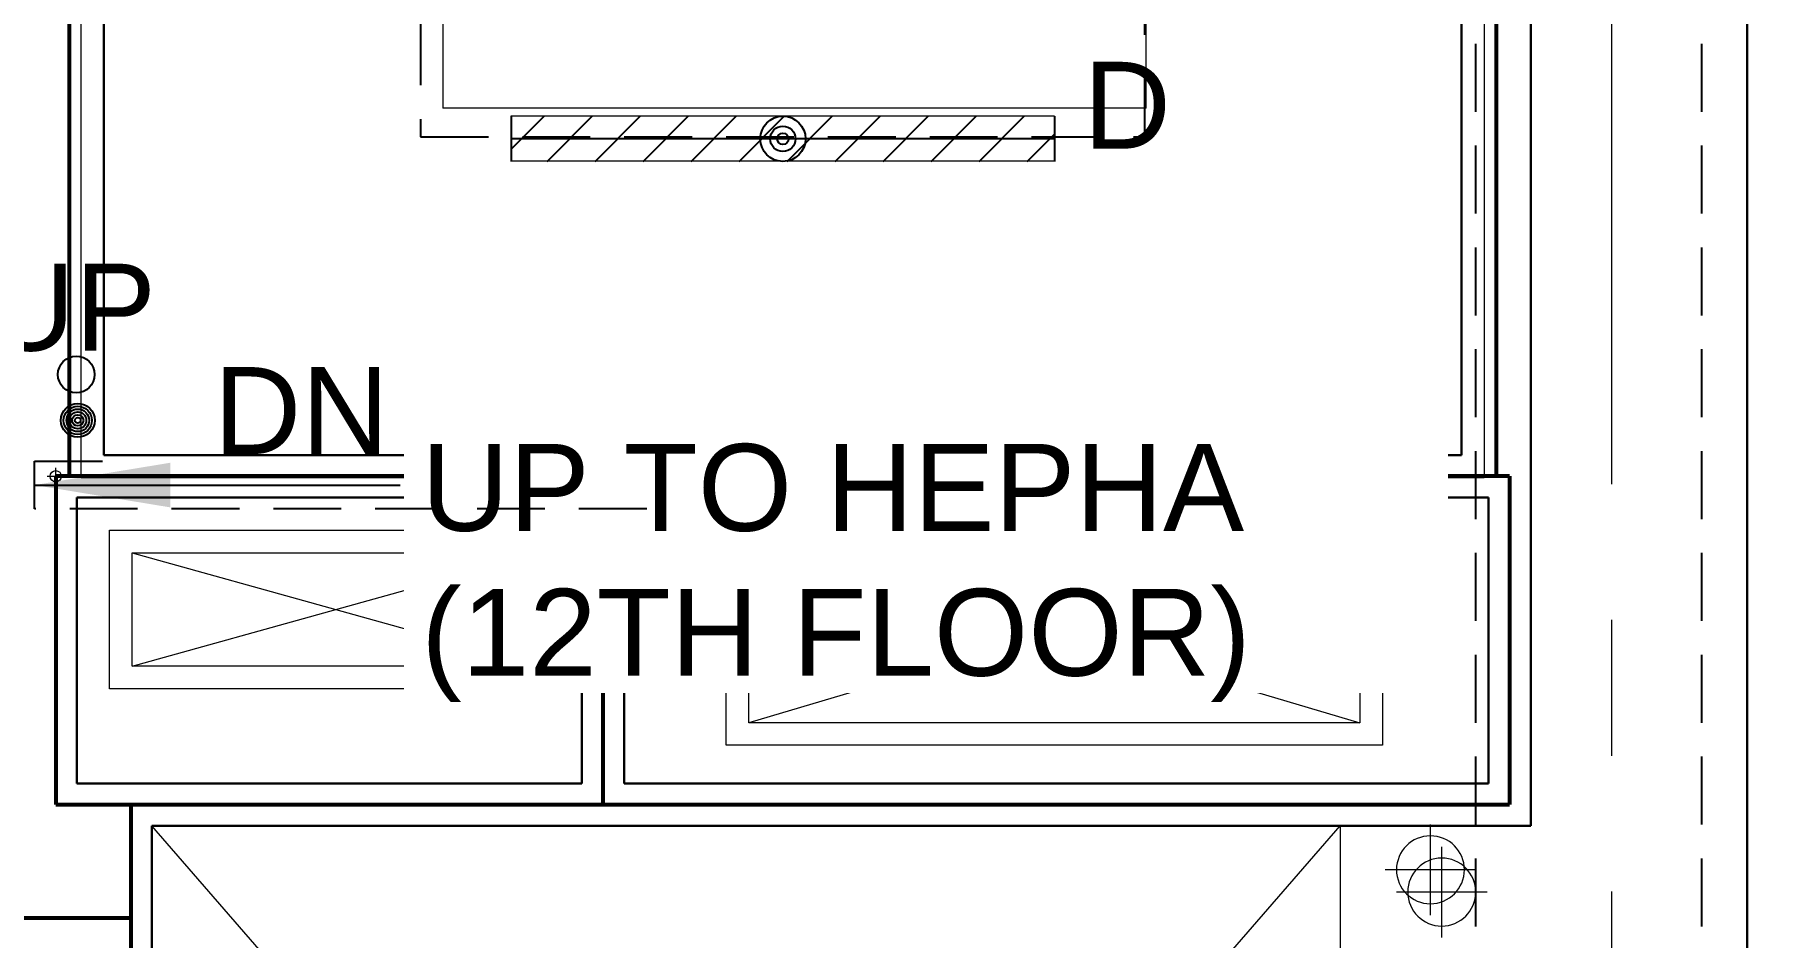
# Model space of a CAD drawing. Header units: inches. Extents: x -26575 to 27, y -11337 to 2257.
# Drawn here: x -23360.4 to -23208, y 765.2 to 845 of the extents above; entities that cross this region are included whole.
import ezdxf

# ---------------------------------------------------------------- set-up
doc = ezdxf.new("R2010")
doc.units = ezdxf.units.IN
doc.header["$LTSCALE"] = 48
doc.header["$MEASUREMENT"] = 0
for name, pattern in [('A106$0$CENTER', [2, 1.25, -0.25, 0.25, -0.25]), ('A106$0$DGN Style 3', [333.675049, 238.33932, -95.335728]), ('A112$0$CENTER', [2, 1.25, -0.25, 0.25, -0.25]), ('NB - 12th floor_plan$0$HIDDEN2', [0.1875, 0.125, -0.0625])]:
    doc.linetypes.add(name, pattern=pattern)
for name, color, linetype in [('A106$0$A-ANNO-TEXT', 8, 'Continuous'), ('A106$0$A-FLOR-OPENING', 8, 'Continuous'), ('A106$0$A-FLOR-SLEEVE', 8, 'Continuous'), ('A106$0$A-FLOR-STRCT-6-12', 8, 'Continuous'), ('A106$0$A-GRID-GRDP0-15', 8, 'Continuous'), ('A106$0$A-WALL-FULL-INTR', 8, 'Continuous'), ('A106$0$bc105-11 - A-WALL-FIRE', 8, 'Continuous'), ('A106$0$bc105-11 - M-HVAC-Supp', 8, 'Continuous'), ('A106$0$E-RISER-SLEEVE', 8, 'Continuous'), ('A112$0$A-CLNG-OPNG', 8, 'Continuous'), ('A112$0$A-FLOR-OPENING', 8, 'Continuous'), ('A112$0$A-FLOR-SLAB', 8, 'Continuous'), ('A112$0$A-FLOR-SLEEVE', 8, 'Continuous'), ('A112$0$A-FLOR-STRCT-6-12', 8, 'Continuous'), ('A112$0$A-GRID-GRDP0-15', 8, 'Continuous'), ('A112$0$A-WALL-FULL-INTR', 8, 'Continuous'), ('A112$0$bc112 - A-WALL-FIRE', 8, 'Continuous'), ('A112$0$M-HVAC-Supp', 8, 'Continuous'), ('A612$0$A-FLOR-OPENING', 8, 'Continuous'), ('A612$0$A-FLOR-SLEEVE', 8, 'Continuous'), ('A612$0$A-FLOR-STRCT-6-12', 8, 'Continuous'), ('A612$0$br612 - E-Lite', 3, 'Continuous'), ('A612$0$M-HVAC-Supp', 8, 'Continuous'), ('E-Lite', 53, 'Continuous'), ('E-Lite-Emer', 13, 'Continuous'), ('E-TEXT', 6, 'Continuous'), ('EWIRE', 2, 'Continuous'), ('EWIRE @ 48', 2, 'Continuous'), ('G-Anno', 6, 'Continuous'), ('G-TEXT', 6, 'Continuous'), ('NB - 12th floor_plan$0$STCBEAMS', 1, 'NB - 12th floor_plan$0$HIDDEN2'), ('NB - 12th floor_plan$0$STSTAIRS1', 1, 'NB - 12th floor_plan$0$HIDDEN2'), ('XREF', 7, 'Continuous')]:
    doc.layers.add(name, color=color, linetype=linetype)
doc.styles.add('M08', font='arial.ttf', dxfattribs={"height": 7.68})
doc.styles.get("Standard").update_dxf_attribs({"font": 'simplex.shx'})
doc.dimstyles.get("Standard").update_dxf_attribs({"dimtxt": 0.18, "dimasz": 0.125, "dimexe": 0.18, "dimexo": 0.0625, "dimgap": 0.09, "dimtad": 0, "dimtih": 1, "dimtoh": 1, "dimdec": 4, "dimzin": 0, "dimdsep": 46, "dimtxsty": 'Standard', "dimcen": 0.09, "dimadec": 0, "dimazin": 0, "dimtfac": 1, "dimtdec": 4, "dimtofl": 0, "dimtmove": 0, "dimatfit": 3, "dimfxl": 1, "dimtolj": 1, "dimtzin": 0, "dimarcsym": 0})

# ---------------------------------------------------------------- blocks, each defined once
blk = doc.blocks.new('*U341')
at = {"layer": 'A106$0$A-FLOR-STRCT-6-12', "linetype": 'A106$0$DGN Style 3', "lineweight": 0}
for p, q in [((-52.54, -60.49), (52.46, 60.49)), ((52.46, -60.49), (-52.54, 60.49))]:
    blk.add_line(p, q, dxfattribs=at)
at = {"layer": 'A106$0$A-FLOR-STRCT-6-12', "linetype": 'A106$0$DGN Style 3', "lineweight": 13}
blk.add_3dface([(-52.54, 60.49), (52.46, 60.49), (52.46, -60.49), (-52.54, -60.49)], dxfattribs=at)
blk = doc.blocks.new('*D346', base_point=(0, 0))
at = {"linetype": 'Continuous', "lineweight": 0}
for p, q in [((-0.75, 0), (0.75, 0)), ((0, -0.75), (0, 0.75))]:
    blk.add_line(p, q, dxfattribs=at)
blk = doc.blocks.new('*U345')
at = {"layer": 'A106$0$E-RISER-SLEEVE', "linetype": 'Continuous', "lineweight": 13}
blk.add_circle((0, 0), 0.5, dxfattribs=at)
at = {"linetype": 'Continuous', "lineweight": 0}
blk.add_blockref('*D346', (0, 0), dxfattribs=at)
blk = doc.blocks.new('*D376', base_point=(0, 0))
at = {"layer": 'A106$0$A-FLOR-SLEEVE', "linetype": 'Continuous', "lineweight": 0}
for p, q in [((0, -4), (0, 4)), ((4, 0), (-4, 0))]:
    blk.add_line(p, q, dxfattribs=at)
blk = doc.blocks.new('*U375')
at = {"layer": 'A106$0$A-FLOR-SLEEVE', "linetype": 'Continuous', "lineweight": 13, "extrusion": (0, 0, -1)}
blk.add_circle((0, 0), 3, dxfattribs=at)
at = {"layer": 'A106$0$A-FLOR-SLEEVE', "linetype": 'Continuous', "lineweight": 0}
blk.add_blockref('*D376', (0, 0), dxfattribs=at)
blk = doc.blocks.new('A106')
at = {"layer": 'A106$0$A-ANNO-TEXT', "lineweight": 13}
for p, q in [((-23262.15, 838.47), (-23262.15, 970.27)), ((-23324.3, 895.76), (-23324.3, 838.47)), ((-23262.15, 838.47), (-23324.3, 838.47))]:
    blk.add_line(p, q, dxfattribs=at)
at = {"layer": 'A106$0$A-FLOR-OPENING', "lineweight": 0}
for p, q in [((-23232.27, 973.79), (-23232.27, 805.79)), ((-23356.27, 805.79), (-23356.27, 951.79)), ((-23232.27, 805.79), (-23356.27, 805.79))]:
    blk.add_line(p, q, dxfattribs=at)
for points in [[(-23299.27, 802.16), (-23241.27, 802.16), (-23241.27, 782.16), (-23299.27, 782.16)], [(-23353.77, 801.16), (-23313.77, 801.16), (-23313.77, 787.16), (-23353.77, 787.16)]]:
    blk.add_3dface(points, dxfattribs=at)
at = {"layer": 'A106$0$A-GRID-GRDP0-15', "linetype": 'A106$0$CENTER', "lineweight": 0}
blk.add_line((-23221.02, 2113.24), (-23221.02, -676.91), dxfattribs=at)
at = {"layer": 'A106$0$A-WALL-FULL-INTR', "lineweight": 30}
for p, q in [((-23354.27, 1029.79), (-23354.27, 807.79)), ((-23234.27, 1029.79), (-23234.27, 807.79)), ((-23228.15, 1009.17), (-23228.15, 775.04)), ((-23234.27, 807.79), (-23354.27, 807.79)), ((-23356.65, 804.05), (-23312.02, 804.05)), ((-23356.65, 804.05), (-23356.65, 778.8)), ((-23312.02, 804.05), (-23312.02, 778.8)), ((-23308.27, 804.05), (-23308.27, 778.8)), ((-23231.9, 804.05), (-23308.27, 804.05)), ((-23231.9, 804.05), (-23231.9, 778.8)), ((-23312.02, 778.8), (-23356.65, 778.8)), ((-23231.9, 778.8), (-23308.27, 778.8)), ((-23242.52, 778.8), (-23241.27, 778.8)), ((-23228.15, 775.04), (-23350.01, 775.05)), ((-23350.01, 775.05), (-23350.01, 654.66))]:
    blk.add_line(p, q, dxfattribs=at)
at = {"layer": 'A106$0$bc105-11 - A-WALL-FIRE', "lineweight": 53}
for p, q in [((-23357.34, 1032.85), (-23357.34, 805.94)), ((-23231.21, 1009.17), (-23231.21, 805.94)), ((-23230.02, 805.94), (-23358.52, 805.94)), ((-23358.52, 805.94), (-23358.52, 776.92)), ((-23310.15, 805.95), (-23310.15, 776.92)), ((-23230.02, 805.94), (-23230.02, 776.92)), ((-23358.52, 776.92), (-23230.02, 776.92)), ((-23351.89, 776.92), (-23351.89, 652.78)), ((-23372.35, 766.91), (-23351.89, 766.91))]:
    blk.add_line(p, q, dxfattribs=at)
at = {"layer": 'A106$0$bc105-11 - M-HVAC-Supp', "lineweight": 0, "ltscale": 0.131691}
for p, q in [((-23297.27, 800.16), (-23243.27, 784.16)), ((-23243.27, 800.16), (-23297.27, 784.16))]:
    blk.add_line(p, q, dxfattribs=at)
at = {"layer": 'A106$0$bc105-11 - M-HVAC-Supp', "lineweight": 0, "ltscale": 0.017342}
for p, q in [((-23351.77, 789.16), (-23315.77, 799.16)), ((-23351.77, 799.16), (-23315.77, 789.16))]:
    blk.add_line(p, q, dxfattribs=at)
at = {"layer": 'A106$0$bc105-11 - M-HVAC-Supp', "lineweight": 13, "ltscale": 0.131691}
blk.add_3dface([(-23297.27, 800.16), (-23243.27, 800.16), (-23243.27, 784.16), (-23297.27, 784.16)], dxfattribs=at)
at = {"layer": 'A106$0$bc105-11 - M-HVAC-Supp', "lineweight": 13, "ltscale": 0.017342}
blk.add_3dface([(-23351.77, 799.16), (-23315.77, 799.16), (-23315.77, 789.16), (-23351.77, 789.16)], dxfattribs=at)
at = {"layer": 'A106$0$A-FLOR-SLEEVE', "lineweight": 13}
blk.add_blockref('*U375', (-23237.02, 771.16), dxfattribs=at)
at = {"layer": 'A106$0$A-FLOR-STRCT-6-12', "lineweight": 13}
blk.add_blockref('*U341', (-23297.47, 714.56), dxfattribs=at)
at = {"layer": 'A106$0$E-RISER-SLEEVE', "lineweight": 13}
blk.add_blockref('*U345', (-23358.52, 805.94), dxfattribs=at)
blk = doc.blocks.new('PWR-CondDn-Anno')
at = {"color": 0, "linetype": 'ByBlock'}
for radius in [0.0312, 0.026, 0.0208, 0.0156, 0.0104, 0.00521]:
    blk.add_circle((0, 0), radius, dxfattribs=at)
blk = doc.blocks.new('A112')
at = {"layer": 'A112$0$A-CLNG-OPNG', "lineweight": 30}
blk.add_3dface([(-23209.02, 998.05), (-22874.05, 998.05), (-22874.05, 562.12), (-23209.02, 562.12)], dxfattribs=at)
at = {"layer": 'A112$0$A-FLOR-OPENING', "lineweight": 0}
for points in [[(-23299.27, 802.16), (-23241.27, 802.16), (-23241.27, 782.16), (-23299.27, 782.16)], [(-23353.77, 801.16), (-23313.77, 801.16), (-23313.77, 787.16), (-23353.77, 787.16)]]:
    blk.add_3dface(points, dxfattribs=at)
at = {"layer": 'A112$0$A-FLOR-SLAB', "lineweight": 0}
for p, q in [((-23356.27, 805.79), (-23356.27, 973.79)), ((-23232.27, 973.79), (-23232.27, 805.79)), ((-23232.27, 805.79), (-23356.27, 805.79))]:
    blk.add_line(p, q, dxfattribs=at)
at = {"layer": 'A112$0$A-FLOR-SLEEVE', "lineweight": 0}
for p, q in [((-23236.02, 765.19), (-23236.02, 773.19)), ((-23232.02, 769.19), (-23240.02, 769.19))]:
    blk.add_line(p, q, dxfattribs=at)
at = {"layer": 'A112$0$A-FLOR-SLEEVE', "lineweight": 13, "extrusion": (0, 0, -1)}
blk.add_circle((23236.02, 769.19), 3, dxfattribs=at)
at = {"layer": 'A112$0$A-FLOR-STRCT-6-12', "lineweight": 0}
for p, q in [((-23350.01, 654.06), (-23245.01, 775.05)), ((-23245.01, 654.06), (-23350.01, 775.05))]:
    blk.add_line(p, q, dxfattribs=at)
at = {"layer": 'A112$0$A-FLOR-STRCT-6-12', "lineweight": 13}
blk.add_3dface([(-23350.01, 775.05), (-23245.01, 775.05), (-23245.01, 654.06), (-23350.01, 654.06)], dxfattribs=at)
at = {"layer": 'A112$0$A-GRID-GRDP0-15', "linetype": 'A112$0$CENTER', "lineweight": 0}
blk.add_line((-23221.02, 2113.24), (-23221.02, -676.91), dxfattribs=at)
at = {"layer": 'A112$0$A-WALL-FULL-INTR', "lineweight": 30}
for p, q in [((-23354.27, 1035.79), (-23354.27, 807.79)), ((-23234.27, 1035.79), (-23234.27, 807.79)), ((-23228.15, 1009.17), (-23228.15, 775.04)), ((-23234.27, 807.79), (-23354.27, 807.79)), ((-23356.65, 804.05), (-23312.02, 804.05)), ((-23356.65, 804.05), (-23356.65, 778.8)), ((-23312.02, 804.05), (-23312.02, 778.8)), ((-23308.27, 804.05), (-23308.27, 778.8)), ((-23231.9, 804.05), (-23308.27, 804.05)), ((-23231.9, 804.05), (-23231.9, 778.8)), ((-23312.02, 778.8), (-23356.65, 778.8)), ((-23231.9, 778.8), (-23308.27, 778.8)), ((-23242.52, 778.8), (-23241.27, 778.8)), ((-23228.15, 775.04), (-23350.01, 775.05)), ((-23350.01, 775.05), (-23350.01, 654.66))]:
    blk.add_line(p, q, dxfattribs=at)
at = {"layer": 'A112$0$bc112 - A-WALL-FIRE', "lineweight": 53}
for p, q in [((-23357.34, 1038.85), (-23357.34, 805.94)), ((-23231.21, 1038.86), (-23231.21, 805.94)), ((-23230.02, 805.94), (-23358.52, 805.94)), ((-23358.52, 805.94), (-23358.52, 776.92)), ((-23310.15, 805.95), (-23310.15, 776.92)), ((-23230.02, 805.94), (-23230.02, 776.92)), ((-23358.52, 776.92), (-23230.02, 776.92)), ((-23351.89, 776.92), (-23351.89, 652.78)), ((-23372.35, 766.91), (-23351.89, 766.91))]:
    blk.add_line(p, q, dxfattribs=at)
at = {"layer": 'A112$0$M-HVAC-Supp', "lineweight": 0, "ltscale": 0.017342}
for p, q in [((-23297.27, 800.16), (-23243.27, 784.16)), ((-23243.27, 800.16), (-23297.27, 784.16))]:
    blk.add_line(p, q, dxfattribs=at)
at = {"layer": 'A112$0$M-HVAC-Supp', "lineweight": 0, "ltscale": 0.002284}
for p, q in [((-23351.77, 789.16), (-23315.77, 799.16)), ((-23351.77, 799.16), (-23315.77, 789.16))]:
    blk.add_line(p, q, dxfattribs=at)
at = {"layer": 'A112$0$M-HVAC-Supp', "lineweight": 13, "ltscale": 0.017342}
blk.add_3dface([(-23297.27, 800.16), (-23243.27, 800.16), (-23243.27, 784.16), (-23297.27, 784.16)], dxfattribs=at)
at = {"layer": 'A112$0$M-HVAC-Supp', "lineweight": 13, "ltscale": 0.002284}
blk.add_3dface([(-23351.77, 799.16), (-23315.77, 799.16), (-23315.77, 789.16), (-23351.77, 789.16)], dxfattribs=at)
blk = doc.blocks.new('A612')
at = {"layer": 'A612$0$A-FLOR-OPENING', "lineweight": 0}
for points in [[(-23299.27, 802.16), (-23241.27, 802.16), (-23241.27, 782.16), (-23299.27, 782.16)], [(-23353.77, 801.16), (-23313.77, 801.16), (-23313.77, 787.16), (-23353.77, 787.16)]]:
    blk.add_3dface(points, dxfattribs=at)
at = {"layer": 'A612$0$A-FLOR-SLEEVE', "lineweight": 0}
for p, q in [((-23236.02, 765.19), (-23236.02, 773.19)), ((-23232.02, 769.19), (-23240.02, 769.19))]:
    blk.add_line(p, q, dxfattribs=at)
at = {"layer": 'A612$0$A-FLOR-SLEEVE', "lineweight": 13, "extrusion": (0, 0, -1)}
blk.add_circle((23236.02, 769.19), 3, dxfattribs=at)
at = {"layer": 'A612$0$A-FLOR-STRCT-6-12', "lineweight": 0}
for p, q in [((-23350.01, 654.06), (-23245.01, 775.05)), ((-23245.01, 654.06), (-23350.01, 775.05))]:
    blk.add_line(p, q, dxfattribs=at)
at = {"layer": 'A612$0$A-FLOR-STRCT-6-12', "lineweight": 13}
blk.add_3dface([(-23350.01, 775.05), (-23245.01, 775.05), (-23245.01, 654.06), (-23350.01, 654.06)], dxfattribs=at)
at = {"layer": 'A612$0$br612 - E-Lite', "lineweight": 13}
blk.add_3dface([(-23318.27, 837.79), (-23270.27, 837.79), (-23270.27, 833.79), (-23318.27, 833.79)], dxfattribs=at)
at = {"layer": 'A612$0$M-HVAC-Supp', "lineweight": 0, "ltscale": 0.017342}
for p, q in [((-23297.27, 800.16), (-23243.27, 784.16)), ((-23243.27, 800.16), (-23297.27, 784.16))]:
    blk.add_line(p, q, dxfattribs=at)
at = {"layer": 'A612$0$M-HVAC-Supp', "lineweight": 0, "ltscale": 0.002284}
for p, q in [((-23351.77, 789.16), (-23315.77, 799.16)), ((-23351.77, 799.16), (-23315.77, 789.16))]:
    blk.add_line(p, q, dxfattribs=at)
at = {"layer": 'A612$0$M-HVAC-Supp', "lineweight": 13, "ltscale": 0.017342}
blk.add_3dface([(-23297.27, 800.16), (-23243.27, 800.16), (-23243.27, 784.16), (-23297.27, 784.16)], dxfattribs=at)
at = {"layer": 'A612$0$M-HVAC-Supp', "lineweight": 13, "ltscale": 0.002284}
blk.add_3dface([(-23351.77, 799.16), (-23315.77, 799.16), (-23315.77, 789.16), (-23351.77, 789.16)], dxfattribs=at)
blk = doc.blocks.new('NB - 12th floor_plan')
at = {"layer": 'NB - 12th floor_plan$0$STCBEAMS'}
for p, q in [((-23233.02, 379.16), (-23233.02, 1009.17)), ((-23213.02, 379.16), (-23213.02, 1009.17))]:
    blk.add_line(p, q, dxfattribs=at)
blk.add_lwpolyline([(-23306.28, 803.07), (-23360.38, 803.07), (-23360.38, 807.27), (-23354.38, 807.27)], dxfattribs=at)
at = {"layer": 'NB - 12th floor_plan$0$STSTAIRS1', "lineweight": 25, "elevation": 0}
blk.add_lwpolyline([(-23326.27, 891.51), (-23326.27, 835.95), (-23262.27, 835.95), (-23262.27, 977.77)], dxfattribs=at)
blk = doc.blocks.new('LFIND4')
for p, q in [((-24, 2), (-24, -2)), ((24, 2), (24, -2)), ((24, 0), (-24, 0))]:
    blk.add_line(p, q)
for radius in [2, 1.12, 0.5]:
    blk.add_circle((0, 0), radius)

msp = doc.modelspace()

# ---------------------------------------------------------------- hatches: boundary and pattern name
at = {"layer": 'E-Lite-Emer'}
h = msp.add_hatch(dxfattribs=at)
h.set_pattern_fill('ANSI31', color=256, scale=24, angle=180, style=0)
h.set_pattern_definition([(225, (-25389.7742, 3557.5088), (2.1213203, -2.1213203), [])])
h.paths.add_polyline_path([(-23270.25, 837.76), (-23318.25, 837.76), (-23318.25, 833.76), (-23270.25, 833.76)])

# ---------------------------------------------------------------- linework, layer by layer
at = {"layer": 'EWIRE'}
msp.add_circle((-23356.7, 814.93), 1.62, dxfattribs=at)

# ---------------------------------------------------------------- block references
at = {"layer": 'E-Lite'}
msp.add_blockref('LFIND4', (-23294.25, 835.76), dxfattribs=at)
at = {"layer": 'EWIRE @ 48', "xscale": 48, "yscale": 48, "zscale": 48}
msp.add_blockref('PWR-CondDn-Anno', (-23356.57, 810.88), dxfattribs=at)
at = {"layer": 'XREF'}
for name in ['A106', 'A112', 'A612']:
    msp.add_blockref(name, (0, 0), dxfattribs=at)

# ---------------------------------------------------------------- texts
at = {"layer": 'E-TEXT', "style": 'M08'}
for s, p in [('D', (-23267.7, 834.89)), ('UP', (-23364.56, 817.04)), ('DN', (-23344.56, 807.91))]:
    msp.add_text(s, height=7.68, dxfattribs=at).set_placement(p)

# ---------------------------------------------------------------- leaders
at = {"layer": 'G-Anno'}
msp.add_leader([(-23360.39, 805.16), (-23328.07, 805.16)], dimstyle='Standard', override={"dimscale": 96}, dxfattribs=at)

# ---------------------------------------------------------------- next in the draw order: texts
at = {"layer": 'G-TEXT', "insert": (-23326.21, 808.79), "char_height": 7.68, "width": 89.2105, "attachment_point": 1, "style": 'M08', "bg_fill": 3, "box_fill_scale": 1.2, "bg_fill_color": 256, "bg_fill_transparency": 0}
msp.add_mtext('UP TO HEPHA\\P(12TH FLOOR)', dxfattribs=at)

# ---------------------------------------------------------------- next in the draw order: block references
at = {"layer": 'XREF'}
msp.add_blockref('NB - 12th floor_plan', (0, 0), dxfattribs=at)

doc.saveas('drawing.dxf')
